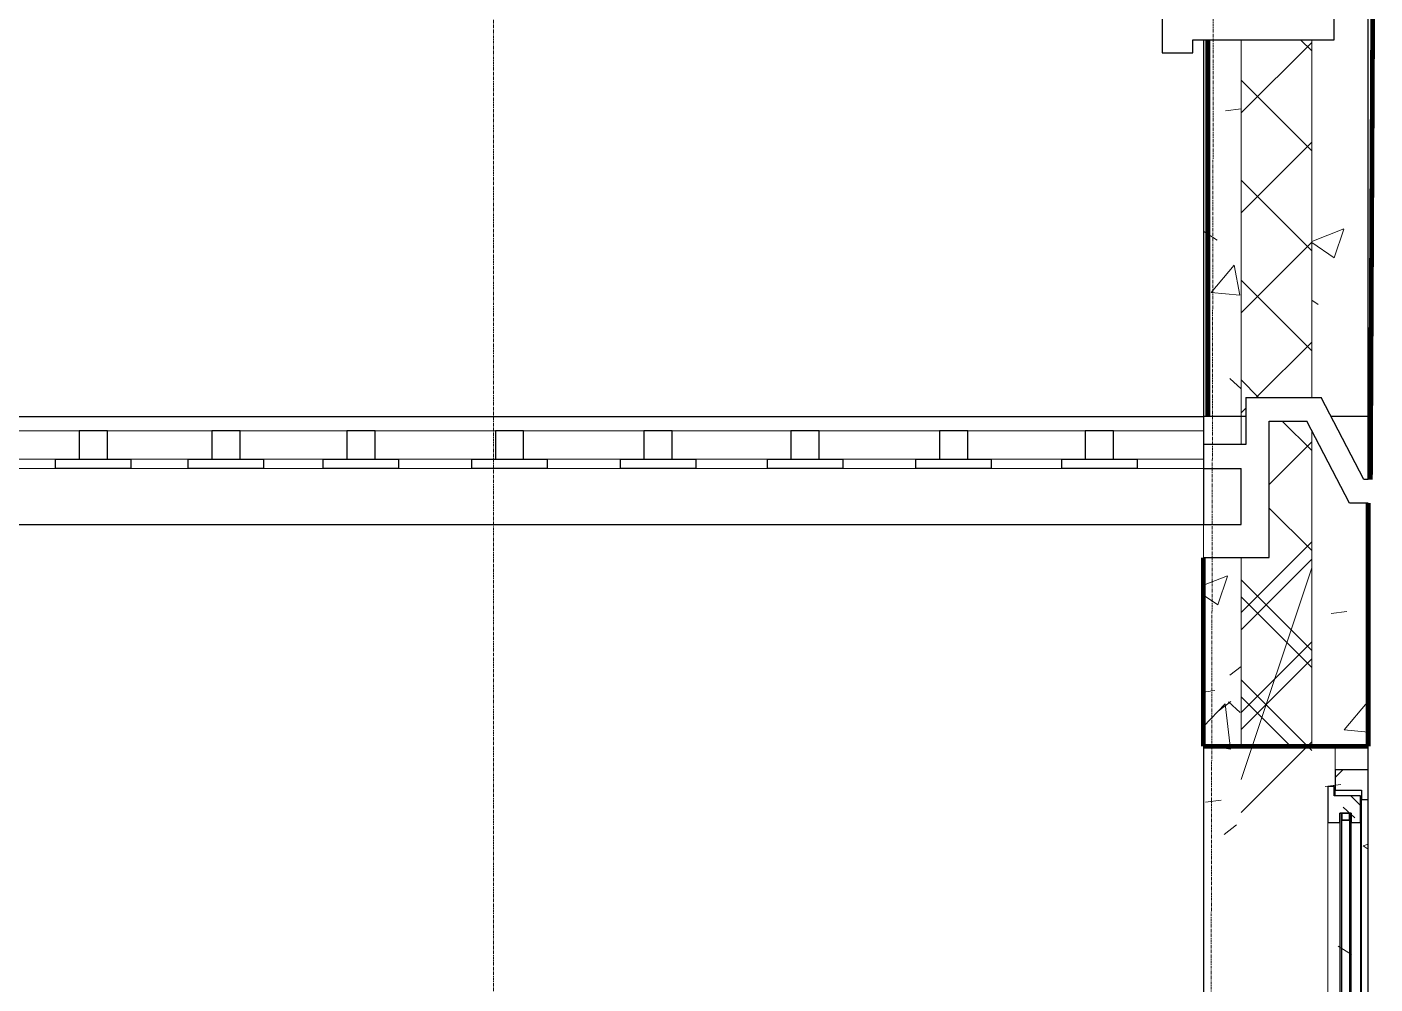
# Model space of a CAD drawing. Header units: inches. Extents: x -2431 to 214825, y 3 to 92804.
# Drawn here: x 171862 to 174724, y 13836 to 15868 of the extents above; entities that cross this region are included whole.
import ezdxf

# ---------------------------------------------------------------- set-up
doc = ezdxf.new("R2010")
doc.units = ezdxf.units.IN
doc.header["$MEASUREMENT"] = 0
doc.linetypes.add('Линия сетки', pattern=[22.225, 12.7, -3.175, 3.175, -3.175])
for name, color, linetype, lineweight in [('A-FLOR', 250, 'Continuous', 9), ('A-GLAZ', 250, 'Continuous', 9), ('A-WALL', 250, 'Continuous', 9), ('A-WALL-PATT', 250, 'Continuous', 25), ('S-GRID', 250, 'Continuous', 9)]:
    doc.layers.add(name, color=color, linetype=linetype, lineweight=lineweight)
doc.layers.add('Стены', color=250, linetype='Continuous')

# ---------------------------------------------------------------- blocks, each defined once
blk = doc.blocks.new('Окно 3-Откидное - Среднее глухое - Один переплет с многокамерным стеклопакетом - 30674-99 - Окно 3-Откидное - Среднее глухое - Один переплет с многокамерным стеклопакетом - 30674-99-V5-Сечение 1')
at = {"layer": 'A-GLAZ'}
h = blk.add_hatch(dxfattribs=at)
h.set_pattern_fill('FP_7', color=256, style=0, pattern_type=2)
h.set_pattern_definition([(45, (18648.64, 22050), (-84.853, 84.853), [])])
h.paths.add_polyline_path([(18649, 18850), (18669.7, 18850), (18669.7, 18913), (18655.7, 18913), (18655.7, 18893), (18599.7, 18893), (18599.7, 18850)], flags=0)
h.paths.add_polyline_path([(18669.7, 20187), (18669.7, 20250), (18599.7, 20250), (18599.7, 20207), (18655.7, 20207), (18655.7, 20187)], flags=0)
h = blk.add_hatch(dxfattribs=at)
h.set_pattern_fill('FP_6', color=256, style=0, pattern_type=2)
h.set_pattern_definition([(135, (18648.64, 22050), (-70.7107, -70.7107), [])])
h.paths.add_polyline_path([(18583.7, 18885), (18597.7, 18885), (18597.7, 18905), (18653.7, 18905), (18653.7, 18962), (18633.7, 18962), (18633.7, 18942), (18609.7, 18942), (18609.7, 18962), (18583.7, 18962)], flags=0)
h.paths.add_polyline_path([(18649, 20138), (18653.7, 20138), (18653.7, 20195), (18597.7, 20195), (18597.7, 20215), (18583.7, 20215), (18583.7, 20138), (18609.7, 20138), (18609.7, 20158), (18633.7, 20158), (18633.7, 20138)], flags=0)
for p, q in [((18669.7, 20300), (18599.7, 20300)), ((18599.7, 20300), (18599.7, 20250)), ((18669.7, 20250), (18669.7, 20300)), ((18599.7, 20250), (18669.7, 20250)), ((18599.7, 20195), (18599.7, 20207)), ((18655.7, 18913), (18655.7, 20187)), ((18669.7, 18913), (18669.7, 20187)), ((18583.7, 18962), (18583.7, 20138)), ((18653.7, 20138), (18653.7, 18962)), ((18599.7, 18893), (18599.7, 18905)), ((18669.7, 18850), (18599.7, 18850)), ((18599.7, 18850), (18599.7, 18800)), ((18669.7, 18800), (18669.7, 18850)), ((18599.7, 18800), (18669.7, 18800))]:
    blk.add_line(p, q, dxfattribs=at)
at = {"layer": 'A-GLAZ', "lineweight": 25}
for p, q in [((18599.7, 20250), (18599.7, 20207)), ((18669.7, 20250), (18599.7, 20250)), ((18669.7, 20187), (18669.7, 20250)), ((18597.7, 20215), (18583.7, 20215)), ((18583.7, 20215), (18583.7, 20138)), ((18597.7, 20195), (18597.7, 20215)), ((18653.7, 20195), (18597.7, 20195)), ((18599.7, 20207), (18655.7, 20207)), ((18653.7, 20138), (18653.7, 20195)), ((18655.7, 20207), (18655.7, 20187)), ((18655.7, 20187), (18669.7, 20187)), ((18613.7, 20158), (18609.7, 20158)), ((18609.7, 20158), (18609.7, 18942)), ((18609.7, 20138), (18609.7, 20158)), ((18609.7, 20158), (18633.7, 20158)), ((18613.7, 18942), (18613.7, 20158)), ((18633.7, 20158), (18629.7, 20158)), ((18629.7, 20158), (18629.7, 18942)), ((18633.7, 18942), (18633.7, 20158)), ((18633.7, 20158), (18633.7, 20138)), ((18583.7, 20138), (18609.7, 20138)), ((18633.7, 20138), (18653.7, 20138)), ((18609.7, 18962), (18583.7, 18962)), ((18583.7, 18962), (18583.7, 18885)), ((18609.7, 18942), (18609.7, 18962)), ((18653.7, 18962), (18633.7, 18962)), ((18633.7, 18962), (18633.7, 18942)), ((18653.7, 18905), (18653.7, 18962)), ((18609.7, 18942), (18613.7, 18942)), ((18633.7, 18942), (18609.7, 18942)), ((18629.7, 18942), (18633.7, 18942)), ((18597.7, 18885), (18597.7, 18905)), ((18597.7, 18905), (18653.7, 18905)), ((18599.7, 18893), (18599.7, 18850)), ((18655.7, 18893), (18599.7, 18893)), ((18669.7, 18913), (18655.7, 18913)), ((18655.7, 18913), (18655.7, 18893)), ((18669.7, 18850), (18669.7, 18913)), ((18583.7, 18885), (18597.7, 18885)), ((18599.7, 18850), (18669.7, 18850))]:
    blk.add_line(p, q, dxfattribs=at)
at = {"layer": 'A-GLAZ', "lineweight": 35}
for p, q in [((18629.7, 20158), (18613.7, 20158)), ((18613.7, 20158), (18613.7, 20143)), ((18629.7, 20143), (18629.7, 20158)), ((18613.7, 20143), (18629.7, 20143)), ((18629.7, 18957), (18613.7, 18957)), ((18613.7, 18957), (18613.7, 18942)), ((18629.7, 18942), (18629.7, 18957)), ((18613.7, 18942), (18629.7, 18942))]:
    blk.add_line(p, q, dxfattribs=at)

msp = doc.modelspace()

# ---------------------------------------------------------------- linework, layer by layer
for p, q in [((174272.02103, 15925.74682), (174272.02103, 15840.74682)), ((174637.57652, 15840.74682), (174637.57652, 15925.74682)), ((174272.02103, 15840.74682), (174272.02103, 15813.45519)), ((174337.30598, 15813.45519), (174337.30598, 15840.74682)), ((174337.30598, 15840.74682), (174637.57652, 15840.74682)), ((174272.02103, 15813.45519), (174337.30598, 15813.45519)), ((174449.57652, 15081.37272), (174610.02404, 15081.37272)), ((174449.57652, 15081.37272), (174610.02404, 15081.37272)), ((174700.02404, 14907.16003), (174610.02404, 15081.37272)), ((174700.02404, 14907.16003), (174610.02404, 15081.37272)), ((171333.69363, 15040.74682), (174359.57652, 15040.74682)), ((171333.69363, 15040.74682), (174359.57652, 15040.74682)), ((171333.69363, 15040.74682), (174359.57652, 15040.74682)), ((171333.69363, 15040.74682), (174359.57652, 15040.74682)), ((174499.57652, 15031.37272), (174579.57652, 15031.37272)), ((174499.57652, 15031.37272), (174579.57652, 15031.37272)), ((174499.57652, 14741.37272), (174499.57652, 15031.37272)), ((174499.57652, 15031.37272), (174579.57652, 15031.37272)), ((174499.57652, 15031.37272), (174579.57652, 15031.37272)), ((174499.57652, 14741.37272), (174499.57652, 15031.37272)), ((174669.57652, 14857.16003), (174579.57652, 15031.37272)), ((174669.57652, 14857.16003), (174579.57652, 15031.37272)), ((174669.57652, 14857.16003), (174579.57652, 15031.37272)), ((174669.57652, 14857.16003), (174579.57652, 15031.37272)), ((172032.61092, 15010.74682), (171972.61092, 15010.74682)), ((171972.61092, 15010.74682), (171972.61092, 14950.74682)), ((172032.61092, 15010.74682), (171972.61092, 15010.74682)), ((171972.61092, 15010.74682), (171972.61092, 14950.74682)), ((172032.61092, 15010.74682), (171972.61092, 15010.74682)), ((171972.61092, 15010.74682), (171972.61092, 14950.74682)), ((172032.61092, 15010.74682), (171972.61092, 15010.74682)), ((171972.61092, 15010.74682), (171972.61092, 14950.74682)), ((172032.61092, 14950.74682), (172032.61092, 15010.74682)), ((172032.61092, 14950.74682), (172032.61092, 15010.74682)), ((172032.61092, 14950.74682), (172032.61092, 15010.74682)), ((172032.61092, 14950.74682), (172032.61092, 15010.74682)), ((172314.25194, 15010.74682), (172254.25194, 15010.74682)), ((172254.25194, 15010.74682), (172254.25194, 14950.74682)), ((172314.25194, 15010.74682), (172254.25194, 15010.74682)), ((172254.25194, 15010.74682), (172254.25194, 14950.74682)), ((172314.25194, 15010.74682), (172254.25194, 15010.74682)), ((172254.25194, 15010.74682), (172254.25194, 14950.74682)), ((172314.25194, 15010.74682), (172254.25194, 15010.74682)), ((172254.25194, 15010.74682), (172254.25194, 14950.74682)), ((172314.25194, 14950.74682), (172314.25194, 15010.74682)), ((172314.25194, 14950.74682), (172314.25194, 15010.74682)), ((172314.25194, 14950.74682), (172314.25194, 15010.74682)), ((172314.25194, 14950.74682), (172314.25194, 15010.74682)), ((172600.83464, 15010.74682), (172540.83464, 15010.74682)), ((172540.83464, 15010.74682), (172540.83464, 14950.74682)), ((172600.83464, 15010.74682), (172540.83464, 15010.74682)), ((172540.83464, 15010.74682), (172540.83464, 14950.74682)), ((172600.83464, 15010.74682), (172540.83464, 15010.74682)), ((172540.83464, 15010.74682), (172540.83464, 14950.74682)), ((172600.83464, 15010.74682), (172540.83464, 15010.74682)), ((172540.83464, 15010.74682), (172540.83464, 14950.74682)), ((172600.83464, 14950.74682), (172600.83464, 15010.74682)), ((172600.83464, 14950.74682), (172600.83464, 15010.74682)), ((172600.83464, 14950.74682), (172600.83464, 15010.74682)), ((172600.83464, 14950.74682), (172600.83464, 15010.74682)), ((172916.33464, 15010.74682), (172856.33464, 15010.74682)), ((172856.33464, 15010.74682), (172856.33464, 14950.74682)), ((172916.33464, 15010.74682), (172856.33464, 15010.74682)), ((172856.33464, 15010.74682), (172856.33464, 14950.74682)), ((172916.33464, 15010.74682), (172856.33464, 15010.74682)), ((172856.33464, 15010.74682), (172856.33464, 14950.74682)), ((172916.33464, 15010.74682), (172856.33464, 15010.74682)), ((172856.33464, 15010.74682), (172856.33464, 14950.74682)), ((172916.33464, 14950.74682), (172916.33464, 15010.74682)), ((172916.33464, 14950.74682), (172916.33464, 15010.74682)), ((172916.33464, 14950.74682), (172916.33464, 15010.74682)), ((172916.33464, 14950.74682), (172916.33464, 15010.74682)), ((173231.83464, 15010.74682), (173171.83464, 15010.74682)), ((173171.83464, 15010.74682), (173171.83464, 14950.74682)), ((173231.83464, 15010.74682), (173171.83464, 15010.74682)), ((173171.83464, 15010.74682), (173171.83464, 14950.74682)), ((173231.83464, 15010.74682), (173171.83464, 15010.74682)), ((173171.83464, 15010.74682), (173171.83464, 14950.74682)), ((173231.83464, 15010.74682), (173171.83464, 15010.74682)), ((173171.83464, 15010.74682), (173171.83464, 14950.74682)), ((173231.83464, 14950.74682), (173231.83464, 15010.74682)), ((173231.83464, 14950.74682), (173231.83464, 15010.74682)), ((173231.83464, 14950.74682), (173231.83464, 15010.74682)), ((173231.83464, 14950.74682), (173231.83464, 15010.74682)), ((173543.82027, 15010.74682), (173483.82027, 15010.74682)), ((173483.82027, 15010.74682), (173483.82027, 14950.74682)), ((173543.82027, 15010.74682), (173483.82027, 15010.74682)), ((173483.82027, 15010.74682), (173483.82027, 14950.74682)), ((173543.82027, 15010.74682), (173483.82027, 15010.74682)), ((173483.82027, 15010.74682), (173483.82027, 14950.74682)), ((173543.82027, 15010.74682), (173483.82027, 15010.74682)), ((173483.82027, 15010.74682), (173483.82027, 14950.74682)), ((173543.82027, 14950.74682), (173543.82027, 15010.74682)), ((173543.82027, 14950.74682), (173543.82027, 15010.74682)), ((173543.82027, 14950.74682), (173543.82027, 15010.74682)), ((173543.82027, 14950.74682), (173543.82027, 15010.74682)), ((173859.32027, 15010.74682), (173799.32027, 15010.74682)), ((173799.32027, 15010.74682), (173799.32027, 14950.74682)), ((173859.32027, 15010.74682), (173799.32027, 15010.74682)), ((173799.32027, 15010.74682), (173799.32027, 14950.74682)), ((173859.32027, 15010.74682), (173799.32027, 15010.74682)), ((173799.32027, 15010.74682), (173799.32027, 14950.74682)), ((173859.32027, 15010.74682), (173799.32027, 15010.74682)), ((173799.32027, 15010.74682), (173799.32027, 14950.74682)), ((173859.32027, 14950.74682), (173859.32027, 15010.74682)), ((173859.32027, 14950.74682), (173859.32027, 15010.74682)), ((173859.32027, 14950.74682), (173859.32027, 15010.74682)), ((173859.32027, 14950.74682), (173859.32027, 15010.74682)), ((174168.94223, 15010.74682), (174108.94223, 15010.74682)), ((174108.94223, 15010.74682), (174108.94223, 14950.74682)), ((174168.94223, 15010.74682), (174108.94223, 15010.74682)), ((174108.94223, 15010.74682), (174108.94223, 14950.74682)), ((174168.94223, 14950.74682), (174168.94223, 15010.74682)), ((174168.94223, 14950.74682), (174168.94223, 15010.74682)), ((171922.61092, 14950.74682), (172082.61092, 14950.74682)), ((171922.61092, 14930.74682), (171922.61092, 14950.74682)), ((171922.61092, 14950.74682), (172082.61092, 14950.74682)), ((171922.61092, 14930.74682), (171922.61092, 14950.74682)), ((171922.61092, 14950.74682), (172082.61092, 14950.74682)), ((171922.61092, 14930.74682), (171922.61092, 14950.74682)), ((171922.61092, 14950.74682), (172082.61092, 14950.74682)), ((171922.61092, 14930.74682), (171922.61092, 14950.74682)), ((171972.61092, 14950.74682), (172032.61092, 14950.74682)), ((171972.61092, 14950.74682), (172032.61092, 14950.74682)), ((171972.61092, 14950.74682), (172032.61092, 14950.74682)), ((171972.61092, 14950.74682), (172032.61092, 14950.74682)), ((172082.61092, 14950.74682), (172082.61092, 14930.74682)), ((172082.61092, 14950.74682), (172082.61092, 14930.74682)), ((172082.61092, 14950.74682), (172082.61092, 14930.74682)), ((172082.61092, 14950.74682), (172082.61092, 14930.74682)), ((172204.25194, 14950.74682), (172364.25194, 14950.74682)), ((172204.25194, 14930.74682), (172204.25194, 14950.74682)), ((172204.25194, 14950.74682), (172364.25194, 14950.74682)), ((172204.25194, 14930.74682), (172204.25194, 14950.74682)), ((172204.25194, 14950.74682), (172364.25194, 14950.74682)), ((172204.25194, 14930.74682), (172204.25194, 14950.74682)), ((172204.25194, 14950.74682), (172364.25194, 14950.74682)), ((172204.25194, 14930.74682), (172204.25194, 14950.74682)), ((172254.25194, 14950.74682), (172314.25194, 14950.74682)), ((172254.25194, 14950.74682), (172314.25194, 14950.74682)), ((172254.25194, 14950.74682), (172314.25194, 14950.74682)), ((172254.25194, 14950.74682), (172314.25194, 14950.74682)), ((172364.25194, 14950.74682), (172364.25194, 14930.74682)), ((172364.25194, 14950.74682), (172364.25194, 14930.74682)), ((172364.25194, 14950.74682), (172364.25194, 14930.74682)), ((172364.25194, 14950.74682), (172364.25194, 14930.74682)), ((172490.83464, 14950.74682), (172650.83464, 14950.74682)), ((172490.83464, 14930.74682), (172490.83464, 14950.74682)), ((172490.83464, 14950.74682), (172650.83464, 14950.74682)), ((172490.83464, 14930.74682), (172490.83464, 14950.74682)), ((172490.83464, 14950.74682), (172650.83464, 14950.74682)), ((172490.83464, 14930.74682), (172490.83464, 14950.74682)), ((172490.83464, 14950.74682), (172650.83464, 14950.74682)), ((172490.83464, 14930.74682), (172490.83464, 14950.74682)), ((172540.83464, 14950.74682), (172600.83464, 14950.74682)), ((172540.83464, 14950.74682), (172600.83464, 14950.74682)), ((172540.83464, 14950.74682), (172600.83464, 14950.74682)), ((172540.83464, 14950.74682), (172600.83464, 14950.74682)), ((172650.83464, 14950.74682), (172650.83464, 14930.74682)), ((172650.83464, 14950.74682), (172650.83464, 14930.74682)), ((172650.83464, 14950.74682), (172650.83464, 14930.74682)), ((172650.83464, 14950.74682), (172650.83464, 14930.74682)), ((172806.33464, 14950.74682), (172966.33464, 14950.74682)), ((172806.33464, 14930.74682), (172806.33464, 14950.74682)), ((172806.33464, 14950.74682), (172966.33464, 14950.74682)), ((172806.33464, 14930.74682), (172806.33464, 14950.74682)), ((172806.33464, 14950.74682), (172966.33464, 14950.74682)), ((172806.33464, 14930.74682), (172806.33464, 14950.74682)), ((172806.33464, 14950.74682), (172966.33464, 14950.74682)), ((172806.33464, 14930.74682), (172806.33464, 14950.74682)), ((172856.33464, 14950.74682), (172916.33464, 14950.74682)), ((172856.33464, 14950.74682), (172916.33464, 14950.74682)), ((172856.33464, 14950.74682), (172916.33464, 14950.74682)), ((172856.33464, 14950.74682), (172916.33464, 14950.74682)), ((172966.33464, 14950.74682), (172966.33464, 14930.74682)), ((172966.33464, 14950.74682), (172966.33464, 14930.74682)), ((172966.33464, 14950.74682), (172966.33464, 14930.74682)), ((172966.33464, 14950.74682), (172966.33464, 14930.74682)), ((173121.83464, 14950.74682), (173281.83464, 14950.74682)), ((173121.83464, 14930.74682), (173121.83464, 14950.74682)), ((173121.83464, 14950.74682), (173281.83464, 14950.74682)), ((173121.83464, 14930.74682), (173121.83464, 14950.74682)), ((173121.83464, 14950.74682), (173281.83464, 14950.74682)), ((173121.83464, 14930.74682), (173121.83464, 14950.74682)), ((173121.83464, 14950.74682), (173281.83464, 14950.74682)), ((173121.83464, 14930.74682), (173121.83464, 14950.74682)), ((173171.83464, 14950.74682), (173231.83464, 14950.74682)), ((173171.83464, 14950.74682), (173231.83464, 14950.74682)), ((173171.83464, 14950.74682), (173231.83464, 14950.74682)), ((173171.83464, 14950.74682), (173231.83464, 14950.74682)), ((173281.83464, 14950.74682), (173281.83464, 14930.74682)), ((173281.83464, 14950.74682), (173281.83464, 14930.74682)), ((173281.83464, 14950.74682), (173281.83464, 14930.74682)), ((173281.83464, 14950.74682), (173281.83464, 14930.74682)), ((173433.82027, 14950.74682), (173593.82027, 14950.74682)), ((173433.82027, 14930.74682), (173433.82027, 14950.74682)), ((173433.82027, 14950.74682), (173593.82027, 14950.74682)), ((173433.82027, 14930.74682), (173433.82027, 14950.74682)), ((173433.82027, 14950.74682), (173593.82027, 14950.74682)), ((173433.82027, 14930.74682), (173433.82027, 14950.74682)), ((173433.82027, 14950.74682), (173593.82027, 14950.74682)), ((173433.82027, 14930.74682), (173433.82027, 14950.74682)), ((173483.82027, 14950.74682), (173543.82027, 14950.74682)), ((173483.82027, 14950.74682), (173543.82027, 14950.74682)), ((173483.82027, 14950.74682), (173543.82027, 14950.74682)), ((173483.82027, 14950.74682), (173543.82027, 14950.74682)), ((173593.82027, 14950.74682), (173593.82027, 14930.74682)), ((173593.82027, 14950.74682), (173593.82027, 14930.74682)), ((173593.82027, 14950.74682), (173593.82027, 14930.74682)), ((173593.82027, 14950.74682), (173593.82027, 14930.74682)), ((173749.32027, 14950.74682), (173909.32027, 14950.74682)), ((173749.32027, 14930.74682), (173749.32027, 14950.74682)), ((173749.32027, 14950.74682), (173909.32027, 14950.74682)), ((173749.32027, 14930.74682), (173749.32027, 14950.74682)), ((173749.32027, 14950.74682), (173909.32027, 14950.74682)), ((173749.32027, 14930.74682), (173749.32027, 14950.74682)), ((173749.32027, 14950.74682), (173909.32027, 14950.74682)), ((173749.32027, 14930.74682), (173749.32027, 14950.74682)), ((173799.32027, 14950.74682), (173859.32027, 14950.74682)), ((173799.32027, 14950.74682), (173859.32027, 14950.74682)), ((173799.32027, 14950.74682), (173859.32027, 14950.74682)), ((173799.32027, 14950.74682), (173859.32027, 14950.74682)), ((173909.32027, 14950.74682), (173909.32027, 14930.74682)), ((173909.32027, 14950.74682), (173909.32027, 14930.74682)), ((173909.32027, 14950.74682), (173909.32027, 14930.74682)), ((173909.32027, 14950.74682), (173909.32027, 14930.74682)), ((174058.94223, 14950.74682), (174218.94223, 14950.74682)), ((174058.94223, 14930.74682), (174058.94223, 14950.74682)), ((174058.94223, 14950.74682), (174218.94223, 14950.74682)), ((174058.94223, 14930.74682), (174058.94223, 14950.74682)), ((174058.94223, 14950.74682), (174218.94223, 14950.74682)), ((174058.94223, 14930.74682), (174058.94223, 14950.74682)), ((174058.94223, 14950.74682), (174218.94223, 14950.74682)), ((174058.94223, 14930.74682), (174058.94223, 14950.74682)), ((174108.94223, 14950.74682), (174168.94223, 14950.74682)), ((174108.94223, 14950.74682), (174168.94223, 14950.74682)), ((174218.94223, 14950.74682), (174218.94223, 14930.74682)), ((174218.94223, 14950.74682), (174218.94223, 14930.74682)), ((174218.94223, 14950.74682), (174218.94223, 14930.74682)), ((174218.94223, 14950.74682), (174218.94223, 14930.74682)), ((172082.61092, 14930.74682), (171922.61092, 14930.74682)), ((172082.61092, 14930.74682), (171922.61092, 14930.74682)), ((172082.61092, 14930.74682), (171922.61092, 14930.74682)), ((172082.61092, 14930.74682), (171922.61092, 14930.74682)), ((172364.25194, 14930.74682), (172204.25194, 14930.74682)), ((172364.25194, 14930.74682), (172204.25194, 14930.74682)), ((172364.25194, 14930.74682), (172204.25194, 14930.74682)), ((172364.25194, 14930.74682), (172204.25194, 14930.74682)), ((172650.83464, 14930.74682), (172490.83464, 14930.74682)), ((172650.83464, 14930.74682), (172490.83464, 14930.74682)), ((172650.83464, 14930.74682), (172490.83464, 14930.74682)), ((172650.83464, 14930.74682), (172490.83464, 14930.74682)), ((172966.33464, 14930.74682), (172806.33464, 14930.74682)), ((172966.33464, 14930.74682), (172806.33464, 14930.74682)), ((172966.33464, 14930.74682), (172806.33464, 14930.74682)), ((172966.33464, 14930.74682), (172806.33464, 14930.74682)), ((173281.83464, 14930.74682), (173121.83464, 14930.74682)), ((173281.83464, 14930.74682), (173121.83464, 14930.74682)), ((173281.83464, 14930.74682), (173121.83464, 14930.74682)), ((173281.83464, 14930.74682), (173121.83464, 14930.74682)), ((173593.82027, 14930.74682), (173433.82027, 14930.74682)), ((173593.82027, 14930.74682), (173433.82027, 14930.74682)), ((173593.82027, 14930.74682), (173433.82027, 14930.74682)), ((173593.82027, 14930.74682), (173433.82027, 14930.74682)), ((173909.32027, 14930.74682), (173749.32027, 14930.74682)), ((173909.32027, 14930.74682), (173749.32027, 14930.74682)), ((173909.32027, 14930.74682), (173749.32027, 14930.74682)), ((173909.32027, 14930.74682), (173749.32027, 14930.74682)), ((174218.94223, 14930.74682), (174058.94223, 14930.74682)), ((174218.94223, 14930.74682), (174058.94223, 14930.74682)), ((174218.94223, 14930.74682), (174058.94223, 14930.74682)), ((174218.94223, 14930.74682), (174058.94223, 14930.74682)), ((174359.57652, 14930.74682), (174439.57652, 14930.74682)), ((174359.57652, 14930.74682), (174439.57652, 14930.74682)), ((174439.57652, 14811.36464), (174439.57652, 14930.74682)), ((174439.57652, 14811.36464), (174439.57652, 14930.74682)), ((174709.57652, 14857.16003), (174669.57652, 14857.16003)), ((174709.57652, 14857.16003), (174669.57652, 14857.16003)), ((168325.23347, 14811.36464), (174439.57652, 14811.36464)), ((168325.23347, 14811.36464), (174439.57652, 14811.36464)), ((174359.57652, 14741.37272), (174499.57652, 14741.37272)), ((174359.57652, 14741.37272), (174499.57652, 14741.37272)), ((174709.57652, 14340.74682), (174359.57652, 14340.74682))]:
    msp.add_line(p, q)
at = {"lineweight": 0}
for p, q in [((171333.69363, 15010.74682), (174359.57652, 15010.74682)), ((171333.69363, 15010.74682), (174359.57652, 15010.74682)), ((171333.69363, 15010.74682), (174359.57652, 15010.74682)), ((171333.69363, 15010.74682), (174359.57652, 15010.74682)), ((171333.69363, 14950.74682), (174361.57652, 14950.74682)), ((171333.69363, 14950.74682), (174361.57652, 14950.74682)), ((171333.69363, 14950.74682), (174361.57652, 14950.74682)), ((171333.69363, 14950.74682), (174361.57652, 14950.74682)), ((171333.69363, 14930.74682), (174359.57652, 14930.74682)), ((171333.69363, 14930.74682), (174359.57652, 14930.74682)), ((171333.69363, 14930.74682), (174359.57652, 14930.74682)), ((171333.69363, 14930.74682), (174359.57652, 14930.74682))]:
    msp.add_line(p, q, dxfattribs=at)
at = {"lineweight": -2, "ltscale": 25}
msp.add_line((174709.57652, 14906.98904), (174700.11238, 14906.98904), dxfattribs=at)
msp.add_line((174709.57652, 14906.98904), (174700.11238, 14906.98904), dxfattribs=at)
at = {"const_width": 10}
for points in [[(174714.39693, 14906.81804), (174719.12901, 15890.57582)], [(174369.12901, 15040.57582), (174369.12901, 15840.57582)], [(174709.57652, 14340.74682), (174709.57652, 14857.16003)], [(174359.57652, 14741.37272), (174359.57652, 14340.74682)], [(174359.57652, 14340.74682), (174709.57652, 14340.74682)]]:
    msp.add_lwpolyline(points, dxfattribs=at)
at = {"layer": 'A-FLOR', "lineweight": 35}
msp.add_line((174709.57652, 14906.98904), (174709.57652, 15040.74682), dxfattribs=at)
msp.add_line((174709.57652, 14906.98904), (174709.57652, 15040.74682), dxfattribs=at)
at = {"layer": 'A-WALL', "lineweight": 25}
for p, q in [((174709.57652, 14906.98904), (174709.57652, 17857.16003)), ((174709.57652, 15040.74682), (174709.57652, 17857.16003)), ((174709.57652, 14906.98904), (174709.57652, 17857.16003)), ((174709.57652, 14906.98904), (174709.57652, 17857.16003)), ((174709.57652, 15040.74682), (174709.57652, 17857.16003)), ((174709.57652, 14906.98904), (174709.57652, 17857.16003)), ((174359.57652, 15840.74682), (174359.57652, 14930.74682)), ((174359.57652, 15840.74682), (174359.57652, 15040.74682)), ((174359.57652, 15840.74682), (174359.57652, 14811.36464)), ((174359.57652, 15840.74682), (174359.57652, 14930.74682)), ((174359.57652, 15840.74682), (174359.57652, 15040.74682)), ((174359.57652, 15840.74682), (174359.57652, 14811.36464)), ((174449.57652, 15040.74682), (174359.57652, 15040.74682)), ((174449.57652, 15040.74682), (174359.57652, 15040.74682)), ((174709.57652, 15040.74682), (174631.01178, 15040.74682)), ((174709.57652, 15040.74682), (174631.01178, 15040.74682)), ((174709.57652, 12040.74682), (174709.57652, 14857.16003)), ((174709.57652, 12040.74682), (174709.57652, 14857.16003)), ((174709.57652, 12040.74682), (174709.57652, 14857.16003)), ((174709.57652, 12040.74682), (174709.57652, 14857.16003)), ((174359.57652, 14741.37272), (174359.57652, 12925.74682)), ((174359.57652, 14741.37272), (174359.57652, 12925.74682)), ((174359.57652, 14741.37272), (174359.57652, 12925.74682)), ((174359.57652, 14741.37272), (174359.57652, 12925.74682)), ((174359.57652, 14741.37272), (174359.57652, 12925.74682)), ((174359.57652, 14741.37272), (174359.57652, 12925.74682))]:
    msp.add_line(p, q, dxfattribs=at)
at = {"layer": 'A-WALL'}
for p, q in [((174439.57652, 15840.74682), (174439.57652, 14981.37272)), ((174439.57652, 15840.74682), (174439.57652, 15040.74682)), ((174439.57652, 15840.74682), (174439.57652, 14981.37272)), ((174439.57652, 15840.74682), (174439.57652, 14981.37272)), ((174439.57652, 15840.74682), (174439.57652, 15040.74682)), ((174439.57652, 15840.74682), (174439.57652, 14981.37272)), ((174589.57652, 15840.74682), (174589.57652, 15081.37272)), ((174589.57652, 15840.74682), (174589.57652, 15081.37272)), ((174589.57652, 15840.74682), (174589.57652, 15081.37272)), ((174589.57652, 15840.74682), (174589.57652, 15081.37272)), ((174589.57652, 15840.74682), (174589.57652, 15081.37272)), ((174589.57652, 15840.74682), (174589.57652, 15081.37272)), ((174589.57652, 15012.01575), (174589.57652, 14340.74682)), ((174589.57652, 15012.01575), (174589.57652, 14340.74682)), ((174589.57652, 15012.01575), (174589.57652, 14340.74682)), ((174589.57652, 15012.01575), (174589.57652, 14340.74682)), ((174589.57652, 15012.01575), (174589.57652, 14340.74682)), ((174589.57652, 15012.01575), (174589.57652, 14340.74682)), ((174439.57652, 14930.74682), (174439.57652, 14811.36464)), ((174439.57652, 14930.74682), (174439.57652, 14811.36464)), ((174439.57652, 14930.74682), (174439.57652, 14811.36464)), ((174439.57652, 14930.74682), (174439.57652, 14811.36464)), ((174439.57652, 14741.37272), (174439.57652, 14340.74682)), ((174439.57652, 14741.37272), (174439.57652, 14340.74682)), ((174439.57652, 14741.37272), (174439.57652, 14340.74682)), ((174439.57652, 14741.37272), (174439.57652, 14340.74682)), ((174439.57652, 14741.37272), (174439.57652, 14340.74682)), ((174439.57652, 14741.37272), (174439.57652, 14340.74682))]:
    msp.add_line(p, q, dxfattribs=at)
at = {"layer": 'A-WALL-PATT', "linetype": 'Continuous', "lineweight": 9}
for p, q in [((174439.57652, 15685.40559), (174589.57652, 15835.40559)), ((174439.57652, 15685.40559), (174589.57652, 15835.40559)), ((174589.57652, 15817.09458), (174565.92429, 15840.74682)), ((174589.57652, 15817.09458), (174565.92429, 15840.74682)), ((174589.57652, 15604.96255), (174439.57652, 15754.96255)), ((174589.57652, 15604.96255), (174439.57652, 15754.96255)), ((174406.59542, 15689.79107), (174439.57652, 15694.13312)), ((174406.59542, 15689.79107), (174439.57652, 15694.13312)), ((174439.57652, 15473.27355), (174589.57652, 15623.27355)), ((174439.57652, 15473.27355), (174589.57652, 15623.27355)), ((174589.57652, 15392.83052), (174439.57652, 15542.83052)), ((174589.57652, 15392.83052), (174439.57652, 15542.83052)), ((174360.86397, 15433.45141), (174389.1412, 15415.43683)), ((174360.86397, 15433.45141), (174389.1412, 15415.43683)), ((174589.57652, 15412.83744), (174658.13862, 15439.15596)), ((174589.57652, 15412.83744), (174658.13862, 15439.15596)), ((174637.39194, 15377.69948), (174657.99311, 15439.09532)), ((174637.39194, 15377.69948), (174657.99311, 15439.09532)), ((174439.57652, 15261.14152), (174589.57652, 15411.14152)), ((174439.57652, 15261.14152), (174589.57652, 15411.14152)), ((174589.57652, 15410.09067), (174637.52833, 15377.74676)), ((174589.57652, 15410.09067), (174637.52833, 15377.74676)), ((174376.28317, 15303.95346), (174425.26359, 15362.32605)), ((174376.28317, 15303.95346), (174425.26359, 15362.32605)), ((174436.86523, 15298.57004), (174425.11812, 15362.2557)), ((174436.86523, 15298.57004), (174425.11812, 15362.2557)), ((174589.57652, 15180.69848), (174439.57652, 15330.69848)), ((174589.57652, 15180.69848), (174439.57652, 15330.69848)), ((174376.28407, 15303.93404), (174437.0121, 15298.62103)), ((174376.28407, 15303.93404), (174437.0121, 15298.62103)), ((174589.57652, 15287.74545), (174603.36263, 15278.96273)), ((174589.57652, 15287.74545), (174603.36263, 15278.96273)), ((174471.93975, 15081.37272), (174589.57652, 15199.00949)), ((174471.93975, 15081.37272), (174589.57652, 15199.00949)), ((174415.96919, 15121.47469), (174439.57652, 15099.84256)), ((174415.96919, 15121.47469), (174439.57652, 15099.84256)), ((174476.77025, 15081.37272), (174439.57652, 15118.56645)), ((174476.77025, 15081.37272), (174439.57652, 15118.56645)), ((174439.57652, 15049.00949), (174449.57652, 15059.00949)), ((174439.57652, 15049.00949), (174449.57652, 15059.00949)), ((174589.57652, 14968.56645), (174526.77025, 15031.37272)), ((174589.57652, 14968.56645), (174526.77025, 15031.37272)), ((174499.57652, 14896.87745), (174589.57652, 14986.87745)), ((174499.57652, 14896.87745), (174589.57652, 14986.87745)), ((174589.57652, 14756.43441), (174499.57652, 14846.43441)), ((174589.57652, 14756.43441), (174499.57652, 14846.43441)), ((174439.57652, 14624.74542), (174589.57652, 14774.74542)), ((174439.57652, 14624.74542), (174589.57652, 14774.74542)), ((174439.57652, 14588.34931), (174589.57652, 14738.34931)), ((174439.57652, 14588.34931), (174589.57652, 14738.34931)), ((174589.57652, 14720.03831), (174439.57652, 14270.03831)), ((174589.57652, 14720.03831), (174439.57652, 14270.03831)), ((174359.57652, 14682.69078), (174410.93055, 14702.40375)), ((174359.57652, 14682.69078), (174410.93055, 14702.40375)), ((174390.17798, 14640.94935), (174410.77915, 14702.3452)), ((174390.17798, 14640.94935), (174410.77915, 14702.3452)), ((174589.57652, 14544.30238), (174439.57652, 14694.30238)), ((174589.57652, 14544.30238), (174439.57652, 14694.30238)), ((174359.57652, 14661.73058), (174390.31999, 14640.99385)), ((174359.57652, 14661.73058), (174390.31999, 14640.99385)), ((174589.57652, 14507.90627), (174439.57652, 14657.90627)), ((174589.57652, 14507.90627), (174439.57652, 14657.90627)), ((174631.20563, 14622.75898), (174664.44679, 14627.13526)), ((174631.20563, 14622.75898), (174664.44679, 14627.13526)), ((174439.57652, 14412.61338), (174589.57652, 14562.61338)), ((174439.57652, 14412.61338), (174589.57652, 14562.61338)), ((174439.57652, 14376.21728), (174589.57652, 14526.21728)), ((174439.57652, 14376.21728), (174589.57652, 14526.21728)), ((174415.81102, 14491.73539), (174439.57652, 14509.97131)), ((174415.81102, 14491.73539), (174439.57652, 14509.97131)), ((174359.57652, 14455.92994), (174384.23431, 14459.1762)), ((174359.57652, 14455.92994), (174384.23431, 14459.1762)), ((174589.57652, 14332.17034), (174439.57652, 14482.17034)), ((174589.57652, 14332.17034), (174439.57652, 14482.17034)), ((174359.57652, 14382.68317), (174406.07383, 14431.14302)), ((174359.57652, 14382.68317), (174406.07383, 14431.14302)), ((174391.10163, 14415.29515), (174417.70118, 14435.70571)), ((174391.10163, 14415.29515), (174417.70118, 14435.70571)), ((174417.47527, 14334.75394), (174406.24965, 14431.24313)), ((174417.47527, 14334.75394), (174406.24965, 14431.24313)), ((174412.97369, 14434.92183), (174437.69313, 14412.27064)), ((174412.97369, 14434.92183), (174437.69313, 14412.27064)), ((174544.60395, 14340.74682), (174439.57652, 14445.77424)), ((174544.60395, 14340.74682), (174439.57652, 14445.77424)), ((174658.22619, 14375.49974), (174707.20661, 14433.87233)), ((174658.22619, 14375.49974), (174707.20661, 14433.87233)), ((174709.57652, 14420.09624), (174707.04882, 14433.79992)), ((174709.57652, 14420.09624), (174707.04882, 14433.79992)), ((174658.2273, 14375.47883), (174709.57652, 14370.98636)), ((174658.2273, 14375.47883), (174709.57652, 14370.98636)), ((174359.57652, 14343.6023), (174417.29183, 14334.65099)), ((174359.57652, 14343.6023), (174417.29183, 14334.65099)), ((174439.57652, 14200.48135), (174589.57652, 14350.48135)), ((174439.57652, 14200.48135), (174589.57652, 14350.48135)), ((174618.27202, 14255.52204), (174651.51318, 14259.89832)), ((174618.27202, 14255.52204), (174651.51318, 14259.89832)), ((174363.92675, 14222.03685), (174397.16792, 14226.41313)), ((174363.92675, 14222.03685), (174397.16792, 14226.41313)), ((174656.42267, 14211.84194), (174681.1421, 14189.19075)), ((174656.42267, 14211.84194), (174681.1421, 14189.19075)), ((174403.45632, 14153.51527), (174430.05587, 14173.92583)), ((174403.45632, 14153.51527), (174430.05587, 14173.92583)), ((174699.03108, 14129.26854), (174709.57652, 14122.15555)), ((174699.03108, 14129.26854), (174709.57652, 14122.15555)), ((174699.04152, 14129.28332), (174709.57652, 14133.32733)), ((174699.04152, 14129.28332), (174709.57652, 14133.32733)), ((174645.62196, 13916.39134), (174673.89919, 13898.37675)), ((174645.62196, 13916.39134), (174673.89919, 13898.37675))]:
    msp.add_line(p, q, dxfattribs=at)
at = {"layer": 'S-GRID', "linetype": 'Линия сетки', "ltscale": 0.5}
for p, q in [((172852.44773, 42486.79996), (172852.44773, 6427.63125)), ((174359.57652, 6334.38363), (174439.57652, 42440.74682))]:
    msp.add_line(p, q, dxfattribs=at)
at = {"layer": 'S-GRID', "linetype": 'Линия сетки'}
for p, q in [((174359.57652, 12925.74682), (174359.57652, 15840.74682)), ((174359.57652, 15840.74682), (174359.57652, 12925.74682))]:
    msp.add_line(p, q, dxfattribs=at)
at = {"layer": 'Стены'}
for p, q in [((174449.57652, 15081.37272), (174449.57652, 14981.37272)), ((174449.57652, 15081.37272), (174449.57652, 14981.37272)), ((174449.57652, 14981.37272), (174359.57652, 14981.37272)), ((174449.57652, 14981.37272), (174359.57652, 14981.37272))]:
    msp.add_line(p, q, dxfattribs=at)

# ---------------------------------------------------------------- block references
at = {"layer": 'A-GLAZ'}
msp.add_blockref('Окно 3-Откидное - Среднее глухое - Один переплет с многокамерным стеклопакетом - 30674-99 - Окно 3-Откидное - Среднее глухое - Один переплет с многокамерным стеклопакетом - 30674-99-V5-Сечение 1', (156039.8829, -5959.25318), dxfattribs=at)

doc.saveas('drawing.dxf')
